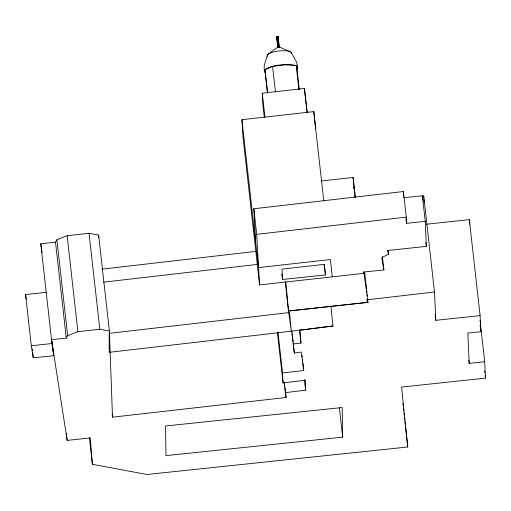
<?xml version="1.0" encoding="UTF-8"?>
<svg xmlns="http://www.w3.org/2000/svg" width="511" height="511" viewBox="0 0 511 511"><rect width="100%" height="100%" fill="white"/><g stroke="black" fill="none" stroke-linecap="round" stroke-linejoin="round"><path stroke-width="0.77" d="M284.18 382.343L285.336 392.652L305.552 390.168L305.61 380.165L283.062 382.905L277.371 332.156M279.325 47.095L278.176 36.658L277.32 36.511L276.508 36.837L277.748 47.312M267.413 54.984L264.149 65.721L264.359 71.368M480.072 320.512L484.703 361.743L485.45 378.127L401.563 387.089L407.772 446.984L146.906 474.489L92.376 464.288L90.255 437.946L67.177 440.399L51.534 339.719L66.277 338.097L55.514 242.144L56.906 239.78L67.145 235.712L89.048 233.297L98.623 235.092L109.386 331.045L112.497 417.174L286.096 397.481L285.56 392.723M66.277 338.097L67.669 335.733L56.906 239.78M279.268 46.967L277.671 47.236L279.185 46.935L290.357 51.815M278.176 36.658L276.508 36.837M268.045 54.275L277.728 47.14M388.066 250.333L388.501 254.21L381.73 257.595L383.895 269.936L363.813 272.031L368.048 302.327L288.504 311.001L285.215 281.721M267.451 92.702L264.941 69.707L272.555 66.328L284.455 64.923L296.182 65.395L297.019 69.228L299.286 89.406M67.669 335.733L77.908 331.665L99.811 329.25L109.386 331.045M291.704 331.269L294.342 353.044L301.235 352.047L303.764 370.532L282.532 372.921L283.062 382.905M330.911 306.536L332.936 325.999L299.925 330.227L300.96 343.092L293.129 343.954M332.936 325.999L291.27 331.224L109.213 352.322L109.162 333.351L289.558 312.528L291.27 331.224L288.504 311.001L285.815 282.015M255.628 242.035L253.833 208.763L403.428 191.529L406.296 217.118L406.5 223.326L425.248 221.378L422.38 195.79L403.633 197.738M422.15 196.224L423.734 196.039L434.497 291.992L435.781 320.333L480.104 315.613L469.341 219.66L426.602 224.214M363.749 271.756L363.928 273.334L259.582 284.927L256.701 234.351L406.296 217.118M101.727 269.182L256.171 251.355M103.426 282.174L256.918 264.455M434.497 291.992L366.489 299.887L368.048 302.327L288.504 311.001M264.321 117.543L262.75 103.554L262.271 93.206L304.403 88.448L307.315 113.04M259.582 284.927L242.987 136.999L241.907 119.695L313.767 111.609L323.789 201.002M321.125 180.996L353.05 177.477L355.407 197.533M46.207 292.356L25.55 294.566L31.292 345.743L33.26 357.777L53.681 355.739L51.95 343.533L40.771 243.766L55.514 242.144M425.248 221.378L426.327 246.372L387.587 250.505L388.501 254.21M31.292 345.743L51.95 343.533M480.104 315.613L480.832 331.716L467.833 333.102L469.207 363.404L484.703 361.743M282.302 277.882L282.481 279.466L325.475 274.963L324.325 264.679M342.683 437.154L165.954 455.62L165.564 425.982L342.21 407.529L342.683 437.154L339.393 407.816M291.104 52.371L296.629 62.144L297.677 67.695M25.55 294.566L26.291 299.076M285.336 392.652L286.096 397.481M40.771 243.766L41.627 249.272M41.87 250.85L42.119 252.421M325.475 274.963L324.134 264.359L282.002 269.125L282.481 279.466M354.078 188.712L353.893 187.167L354.066 188.744M354.347 191.025L354.621 193.337M354.89 195.656L355.075 197.195M480.116 325.373L480.295 326.957M480.564 329.333L480.832 331.716M484.652 370.986L484.83 372.576M485.182 375.745L485.45 378.127M468.849 360.236L469.207 363.404M435.161 314.782L435.423 317.165M435.602 318.749L435.781 320.333M425.893 242.495L426.327 246.372M405.977 218.67L406.5 223.326M402.879 403.371L403.147 405.753M403.415 408.129L403.684 410.505M403.952 412.888L404.214 415.264M404.482 417.647L404.75 420.023M404.929 421.613L405.28 424.782M405.459 426.366L407.772 446.984M382.42 256.752L383.895 269.936M364.662 272.191L366.534 288.881M366.713 290.433L366.981 292.835M367.154 294.4L367.332 296.003M332.284 276.847L330.355 259.537L258.496 267.623L241.907 119.695M313.767 111.609L315.689 128.919M304.403 88.448L307.105 112.548M296.182 65.395L298.884 89.451M277.914 36.517L279.083 46.91M277.32 36.511L278.489 46.91M276.738 36.645L277.901 47.044M272.555 66.328L275.429 91.935M299.446 329.614L300.96 343.092M302.071 355.471L302.25 357.055M302.518 359.431L302.787 361.814M302.966 363.398L303.764 370.532M304.396 379.858L305.552 390.168M264.941 69.707L267.553 92.989M291.851 330.841L292.03 332.425M292.209 334.009L292.56 337.183M292.739 338.767L293.097 341.942M293.276 343.526L293.538 345.902M293.716 347.493L294.342 353.044M262.271 93.206L264.973 117.306M281.861 273.928L282.129 276.304M284.582 384.004L284.851 386.38M285.029 387.964L285.387 391.139M277.997 332.482L282.532 372.921M253.833 208.763L256.701 234.351M112.139 414.006L112.497 417.174M89.048 233.297L99.811 329.25M67.145 235.712L77.908 331.665M89.355 437.327L92.376 464.288M66.379 433.264L66.647 435.64M66.82 437.224L67.177 440.399M52.096 341.565L52.269 343.143M52.448 344.714L53.681 355.739M32.289 349.115L32.468 350.693M32.64 352.264L33.26 357.777M353.05 177.477L354.251 188.508M354.417 190.086L354.762 193.235M354.934 194.812L355.19 197.176M354.404 191.893L354.577 193.471M423.734 196.039L423.804 197.616M423.875 199.188L424.021 202.337M469.341 219.66L469.545 224.259M422.38 195.79L422.546 199.692M98.623 235.092L98.706 237.481M403.428 191.529L403.581 196.186M296.252 66.053A16.761 4.676 -6.4 0 1 296.559 69.617M264.762 72.243A16.761 4.676 -6.4 0 1 274.273 65.925A16.761 4.676 -6.4 0 1 294.643 65.414M267.534 56.299A12.149 3.392 -6.4 0 1 279.025 50.959A12.149 3.392 -6.4 0 1 291.213 53.693"/></g></svg>
